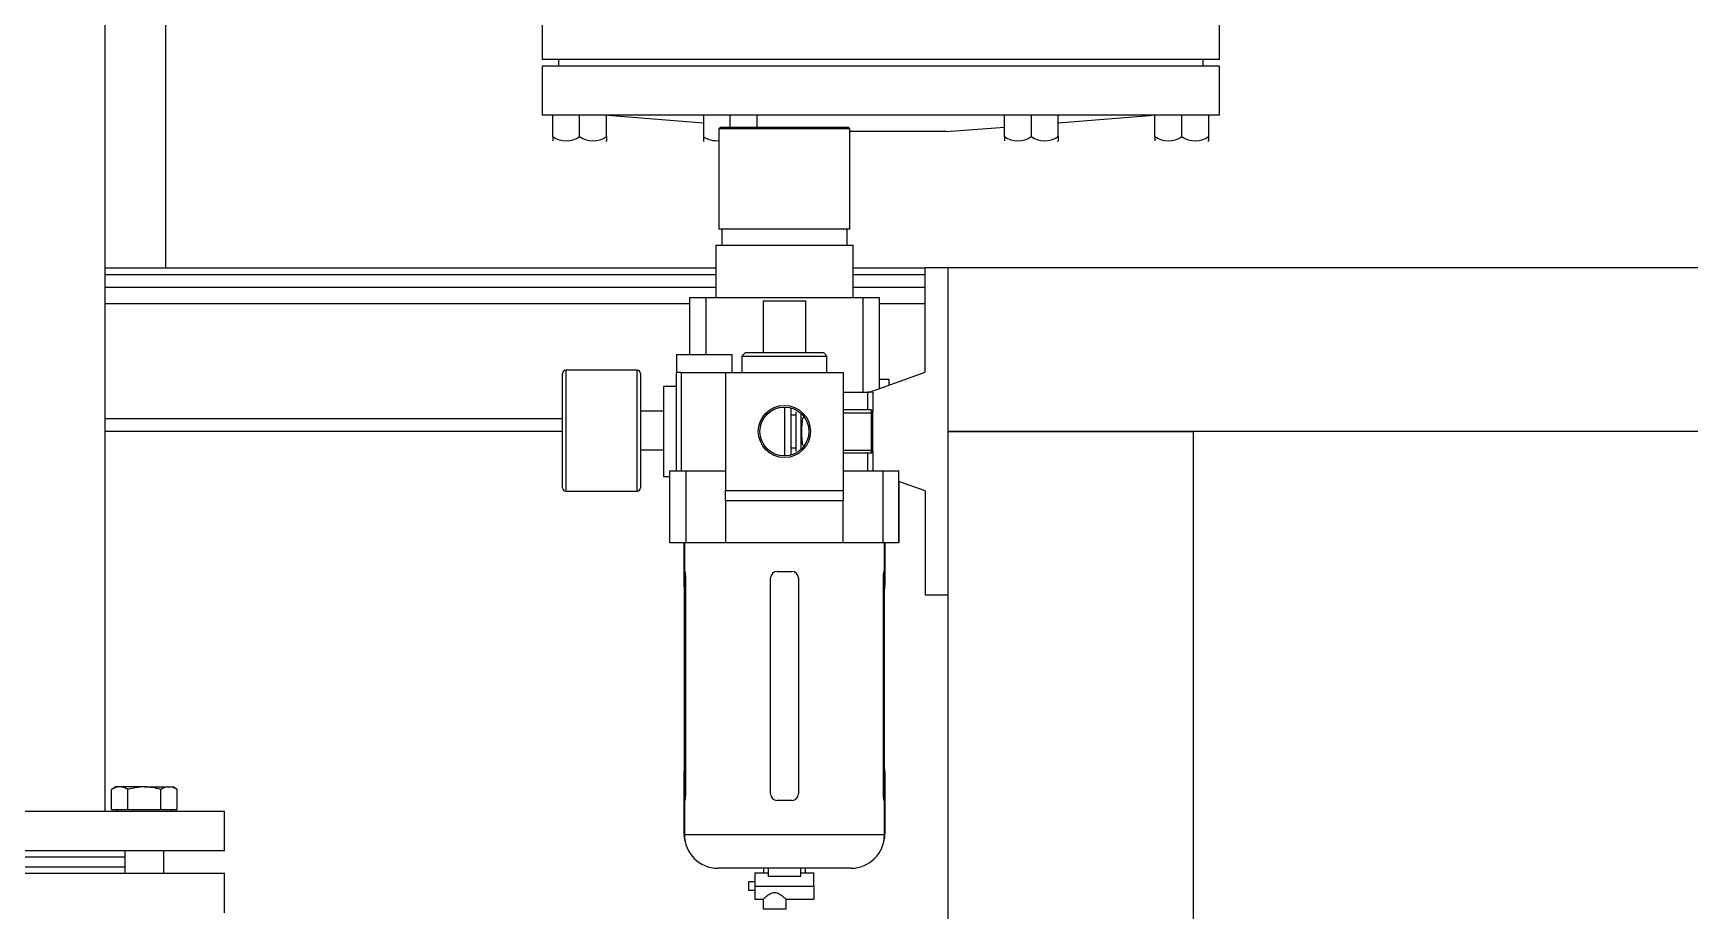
# Model space of a CAD drawing. Extents: x -681219 to -550379, y -242630 to -158199.
# Drawn here: x -639471 to -638525, y -177897 to -177395 of the extents above; entities that cross this region are included whole.
import ezdxf

# ---------------------------------------------------------------- set-up
doc = ezdxf.new("R2010")
doc.units = 0
doc.header["$LTSCALE"] = 1000
for name, color, linetype in [('$TD_AUDIT_GENERATED_(28EF)', 7, 'CONTINUOUS'), ('$TD_AUDIT_GENERATED_(2AE)', 7, 'CONTINUOUS'), ('$TD_AUDIT_GENERATED_(352)', 7, 'CONTINUOUS'), ('DN15-PN1.6_GB911', 7, 'CONTINUOUS'), ('DN25_RP-6', 7, 'CONTINUOUS'), ('M12×50_GB5782', 7, 'CONTINUOUS'), ('PC06-02', 7, 'CONTINUOUS'), ('二联件AC2010-02D', 7, 'CONTINUOUS'), ('球阀DN15法兰不锈钢', 7, 'CONTINUOUS')]:
    doc.layers.add(name, color=color, linetype=linetype)

msp = doc.modelspace()

# ---------------------------------------------------------------- linework, layer by layer
at = {"layer": '$TD_AUDIT_GENERATED_(28EF)', "color": 7, "linetype": 'Continuous'}
msp.add_line((-639430.2937, -177840.1057), (-639430.2937, -177208.8658), dxfattribs=at)
at = {"layer": '$TD_AUDIT_GENERATED_(2AE)', "color": 7, "linetype": 'Continuous'}
for p, q in [((-639430.2937, -177529.2551), (-639081.345, -177529.2551)), ((-639430.2937, -177532.9958), (-639081.345, -177532.9958)), ((-639002.7907, -177529.2551), (-638961.6432, -177529.2551)), ((-639002.7907, -177532.9958), (-638961.6432, -177532.9958)), ((-638948.5508, -177622.7721), (-638948.5508, -177529.2551)), ((-636437.6186, -177529.2551), (-638948.5508, -177529.2551)), ((-639081.345, -177540.4772), (-639430.2937, -177540.4772)), ((-638961.6432, -177540.4772), (-639002.7907, -177540.4772)), ((-639096.3077, -177549.8289), (-639430.2937, -177549.8289)), ((-638961.6432, -177549.8289), (-638987.828, -177549.8289)), ((-639430.2937, -177615.2908), (-639168.8769, -177615.2908)), ((-639168.8769, -177622.7721), (-639430.2937, -177622.7721)), ((-638948.5508, -177622.7721), (-638808.2753, -177622.7721)), ((-638948.5508, -179156.4514), (-638948.5508, -177622.7721)), ((-636437.6186, -177622.7721), (-638948.5508, -177622.7721)), ((-638808.2753, -179156.4514), (-638808.2753, -177622.7721))]:
    msp.add_line(p, q, dxfattribs=at)
at = {"layer": '$TD_AUDIT_GENERATED_(352)', "color": 7, "linetype": 'Continuous'}
msp.add_line((-639395.5622, -177529.2551), (-639395.5622, -177211.2972), dxfattribs=at)
at = {"layer": 'DN15-PN1.6_GB911', "color": 7, "linetype": 'Continuous'}
for p, q in [((-639362.0262, -177840.1057), (-639539.7086, -177840.1057)), ((-639362.0262, -177862.5498), (-639362.0262, -177840.1057)), ((-639362.0262, -177862.5498), (-639539.7086, -177862.5498)), ((-639419.1072, -177866.2905), (-639482.6276, -177866.2905))]:
    msp.add_line(p, q, dxfattribs=at)
at = {"layer": 'DN25_RP-6', "color": 7, "linetype": 'Continuous'}
for p, q in [((-639180.6032, -177382.0593), (-639180.6032, -177410.1144)), ((-638793.4427, -177410.1144), (-638793.4427, -177382.0593)), ((-638793.4427, -177410.1144), (-639180.6032, -177410.1144)), ((-639171.2515, -177410.1144), (-639171.2515, -177413.8551)), ((-638802.7944, -177413.8551), (-638802.7944, -177410.1144)), ((-638793.4427, -177413.8551), (-639180.6032, -177413.8551)), ((-639180.6032, -177413.8551), (-639180.6032, -177441.9102)), ((-638793.4427, -177441.9102), (-638793.4427, -177413.8551)), ((-638793.4427, -177441.9102), (-639180.6032, -177441.9102)), ((-639174.4311, -177454.1262), (-639174.4311, -177441.9102)), ((-639159.0943, -177454.1262), (-639159.0943, -177441.9102)), ((-639143.7575, -177454.1262), (-639143.7575, -177441.9102)), ((-639140.6509, -177442.1106), (-639088.3954, -177446.2252)), ((-639088.3954, -177441.9102), (-639088.3954, -177454.1262)), ((-639073.0586, -177448.8305), (-639073.0586, -177441.9102)), ((-639057.7218, -177448.8305), (-639057.7218, -177441.9102)), ((-638916.3241, -177454.1262), (-638916.3241, -177441.9102)), ((-638900.9873, -177441.9102), (-638900.9873, -177454.1262)), ((-638885.6505, -177454.1262), (-638885.6505, -177441.9102)), ((-638885.6505, -177446.2252), (-638833.395, -177442.1106)), ((-638830.2884, -177454.1262), (-638830.2884, -177441.9102)), ((-638814.9516, -177454.1262), (-638814.9516, -177441.9102)), ((-638799.6148, -177441.9102), (-638799.6148, -177454.1262)), ((-639174.4311, -177454.1262), (-639174.4311, -177456.4753)), ((-639144.1316, -177456.8729), (-639143.7575, -177456.4989)), ((-639143.7575, -177454.1262), (-639143.7575, -177456.4989)), ((-639088.3954, -177454.1262), (-639088.3954, -177456.4753)), ((-639088.3954, -177456.4989), (-639088.0213, -177456.8729)), ((-639057.7218, -177448.6405), (-639055.3091, -177448.8305)), ((-638949.6161, -177451.2619), (-639004.661, -177451.2619)), ((-638949.6161, -177451.2619), (-638916.3241, -177448.6405)), ((-638916.3241, -177454.1262), (-638916.3241, -177456.4753)), ((-638886.0246, -177456.8729), (-638885.6505, -177456.4989)), ((-638885.6505, -177454.1262), (-638885.6505, -177456.4989)), ((-638830.2884, -177454.1262), (-638830.2884, -177456.4753)), ((-638799.9889, -177456.8729), (-638799.6148, -177456.4989)), ((-638799.6148, -177454.1262), (-638799.6148, -177456.4989))]:
    msp.add_line(p, q, dxfattribs=at)
for centre, radius, start, end in [((-639166.7627, -177442.7355), 13.7315, 236.0511709, 303.9488291), ((-639166.7627, -177442.7629), 13.7088, 235.9871058, 304.0128942), ((-639151.4259, -177442.7629), 13.7088, 235.9871203, 304.0128797), ((-639151.4259, -177442.7355), 13.7315, 236.0511709, 303.9488291), ((-639080.727, -177442.7629), 13.7088, 235.9871203, 275.2593525), ((-639080.727, -177442.7629), 13.7088, 235.9871203, 275.3139123), ((-638908.6557, -177442.7629), 13.7088, 235.9871203, 304.0128797), ((-638908.6557, -177442.7355), 13.7315, 236.0511709, 303.9488291), ((-638893.3189, -177442.7629), 13.7088, 235.9871203, 304.0128797), ((-638893.3189, -177442.7355), 13.7315, 236.0511709, 303.9488291), ((-638822.62, -177442.7629), 13.7088, 235.9871203, 304.0128797), ((-638822.62, -177442.7355), 13.7315, 236.0511709, 303.9488291), ((-638807.2832, -177442.7355), 13.7315, 236.0511709, 303.9488291), ((-638807.2832, -177442.7629), 13.7088, 235.9871058, 304.0128942)]:
    msp.add_arc(centre, radius, start, end, dxfattribs=at)
for points, knots in [([(-639140.3909, -177442.1311), (-639140.3909, -177442.1311), (-639140.4437, -177442.1264), (-639140.6589, -177442.1074), (-639140.8207, -177442.0932), (-639141.2446, -177442.0559), (-639141.5071, -177442.0329), (-639142.1339, -177441.9781), (-639142.4999, -177441.9462), (-639142.9143, -177441.9102)], [0.500290647, 0.500290647, 0.500290647, 0.500290647, 0.625, 0.625, 0.75, 0.75, 0.875, 0.875, 1, 1, 1, 1]), ([(-638831.1316, -177441.9102), (-638831.9603, -177441.9821), (-638832.5849, -177442.0369), (-638833.2238, -177442.0931), (-638833.3868, -177442.1074), (-638833.6014, -177442.1264), (-638833.6548, -177442.1311), (-638833.655, -177442.1311), (-638833.655, -177442.1311), (-638833.655, -177442.1311)], [0, 0, 0, 0, 0.25, 0.25, 0.375, 0.375, 0.5, 0.5, 0.500290647, 0.500290647, 0.500290647, 0.500290647])]:
    msp.add_open_spline(points, degree=3, knots=knots, dxfattribs=at)
at = {"layer": 'M12×50_GB5782', "color": 7, "linetype": 'Continuous'}
for p, q in [((-639424.1066, -177826.0782), (-639426.6166, -177827.5274)), ((-639407.8852, -177826.0782), (-639424.1066, -177826.0782)), ((-639407.8852, -177826.0782), (-639391.6637, -177826.0782)), ((-639389.1537, -177827.5274), (-639391.6637, -177826.0782)), ((-639426.6166, -177838.9835), (-639426.6166, -177827.5274)), ((-639417.2509, -177838.9835), (-639417.2509, -177827.5271)), ((-639398.5194, -177838.9835), (-639398.5194, -177827.5271)), ((-639389.1537, -177838.9835), (-639389.1537, -177827.5274)), ((-639426.6166, -177838.9835), (-639417.2509, -177838.9835)), ((-639423.409, -177838.9835), (-639423.409, -177840.1057)), ((-639417.2509, -177838.9835), (-639398.5194, -177838.9835)), ((-639398.5194, -177838.9835), (-639389.1537, -177838.9835)), ((-639392.3613, -177840.1057), (-639392.3613, -177838.9835)), ((-639419.1072, -177862.5498), (-639419.1072, -177875.6422)), ((-639396.6631, -177875.6422), (-639396.6631, -177862.5498))]:
    msp.add_line(p, q, dxfattribs=at)
for centre, start, end in [((-639421.9336, -177834.4807), 56.0428623, 123.9600488), ((-639393.8368, -177834.4807), 56.0398026, 123.9572862)]:
    msp.add_arc(centre, 8.3833, start, end, dxfattribs=at)
for points in [[(-639407.8852, -177826.0782), (-639409.4688, -177826.0782), (-639411.0739, -177826.218), (-639414.2023, -177826.7258), (-639415.7365, -177827.0899), (-639417.2509, -177827.5271)], [(-639398.5194, -177827.5271), (-639400.0427, -177827.0874), (-639401.6028, -177826.7185), (-639404.7301, -177826.2142), (-639406.3025, -177826.0782), (-639407.8852, -177826.0782)]]:
    msp.add_open_spline(points, degree=3, knots=[0, 0, 0, 0, 0.5, 0.5, 1, 1, 1, 1], dxfattribs=at)
at = {"layer": 'PC06-02', "color": 7, "linetype": 'Continuous'}
for p, q in [((-639042.0679, -177608.7913), (-639042.0679, -177636.7529)), ((-639038.3272, -177609.3011), (-639038.3272, -177636.2432)), ((-639035.5217, -177613.4204), (-639038.3272, -177613.4204)), ((-639035.5217, -177611.5501), (-639035.5217, -177633.9942)), ((-639032.7162, -177612.3794), (-639032.7162, -177633.1648)), ((-639030.4483, -177614.9973), (-639031.5566, -177614.9973)), ((-638992.5038, -177610.4681), (-639008.4017, -177610.4681)), ((-639008.4017, -177612.0691), (-638991.5687, -177612.0691)), ((-638992.5038, -177610.4681), (-638992.5038, -177635.0762)), ((-638991.5687, -177611.4033), (-638992.5038, -177610.4681)), ((-638991.5687, -177634.141), (-638991.5687, -177611.4033)), ((-639038.3272, -177632.1238), (-639035.5217, -177632.1238)), ((-639030.4483, -177630.547), (-639031.5566, -177630.547)), ((-639008.4017, -177633.4752), (-638991.5687, -177633.4752)), ((-639008.4017, -177635.0762), (-638992.5038, -177635.0762)), ((-638992.5038, -177635.0762), (-638991.5687, -177634.141))]:
    msp.add_line(p, q, dxfattribs=at)
msp.add_open_spline([(-639031.5566, -177630.547), (-639031.7299, -177629.253), (-639031.8716, -177627.9509), (-639032.0644, -177625.3526), (-639032.1151, -177624.0548), (-639032.1141, -177620.1659), (-639031.9025, -177617.5796), (-639031.5566, -177614.9973)], degree=3, knots=[0, 0, 0, 0, 0.25, 0.25, 0.5, 0.5, 1, 1, 1, 1], dxfattribs=at)
at = {"layer": '二联件AC2010-02D', "color": 7, "linetype": 'Continuous'}
for p, q in [((-639078.5395, -177448.8305), (-639079.4747, -177449.7656)), ((-639004.661, -177449.7656), (-639079.4747, -177449.7656)), ((-639079.4747, -177449.7656), (-639079.4747, -177506.811)), ((-639005.5962, -177448.8305), (-639078.5395, -177448.8305)), ((-639004.661, -177449.7656), (-639005.5962, -177448.8305)), ((-639004.661, -177506.811), (-639004.661, -177449.7656)), ((-639079.4747, -177506.811), (-639004.661, -177506.811)), ((-639077.8849, -177506.811), (-639077.8849, -177516.1627)), ((-639006.2508, -177516.1627), (-639006.2508, -177506.811)), ((-639081.345, -177516.1627), (-639002.7907, -177516.1627)), ((-639081.345, -177516.1627), (-639081.345, -177546.0882)), ((-639002.7907, -177546.0882), (-639002.7907, -177516.1627)), ((-638961.6432, -177588.7553), (-638961.6432, -177529.2551)), ((-638948.5508, -177529.2551), (-638961.6432, -177529.2551)), ((-639096.3077, -177546.0882), (-639096.3077, -177578.8191)), ((-639096.3077, -177546.0882), (-639086.956, -177546.0882)), ((-639086.956, -177546.0882), (-639086.956, -177578.8191)), ((-639086.956, -177546.0882), (-638997.1797, -177546.0882)), ((-639054.2251, -177547.9585), (-639029.9106, -177547.9585)), ((-639054.2251, -177547.9585), (-639054.2251, -177577.884)), ((-639029.9106, -177577.884), (-639029.9106, -177547.9585)), ((-638997.1797, -177546.0882), (-638997.1797, -177600.3281)), ((-638997.1797, -177546.0882), (-638987.828, -177546.0882)), ((-638987.828, -177546.0882), (-638987.828, -177598.2858)), ((-639103.7891, -177578.8191), (-639071.9933, -177578.8191)), ((-639103.7891, -177578.8191), (-639103.7891, -177589.106)), ((-639071.9933, -177589.106), (-639071.9933, -177578.8191)), ((-639064.5119, -177577.884), (-639066.3823, -177579.7543)), ((-639066.3823, -177579.7543), (-639017.7534, -177579.7543)), ((-639066.3823, -177579.7543), (-639066.3823, -177589.106)), ((-639019.6238, -177577.884), (-639064.5119, -177577.884)), ((-639017.7534, -177579.7543), (-639019.6238, -177577.884)), ((-639017.7534, -177589.106), (-639017.7534, -177579.7543)), ((-639168.8769, -177655.0355), (-639168.8769, -177589.5736)), ((-639167.0066, -177587.7033), (-639167.0066, -177656.9059)), ((-639126.2332, -177587.7033), (-639167.0066, -177587.7033)), ((-639126.2332, -177656.9059), (-639126.2332, -177587.7033)), ((-639124.3628, -177589.5736), (-639124.3628, -177655.0355)), ((-639101.0403, -177589.106), (-639103.7891, -177589.106)), ((-639103.7891, -177645.2162), (-639103.7891, -177589.106)), ((-639101.0403, -177589.106), (-639101.0403, -177645.2162)), ((-639101.0403, -177589.106), (-639075.734, -177589.106)), ((-639075.734, -177589.106), (-639075.734, -177656.4383)), ((-639075.734, -177589.106), (-639008.4017, -177589.106)), ((-639008.4017, -177589.106), (-639008.4017, -177656.4383)), ((-638993.439, -177600.3281), (-638961.6432, -177588.7553)), ((-639111.2705, -177597.055), (-639111.2705, -177648.4893)), ((-639103.7891, -177597.055), (-639111.2705, -177597.055)), ((-638987.828, -177592.8467), (-638982.217, -177592.8467)), ((-638982.217, -177596.2436), (-638982.217, -177592.8467)), ((-639008.4017, -177600.3281), (-638994.3393, -177600.3281)), ((-638991.5687, -177600.3281), (-638994.3393, -177600.3281)), ((-638994.3393, -177610.4681), (-638994.3393, -177600.3281)), ((-638994.0529, -177600.3281), (-638993.439, -177600.3281)), ((-638991.5687, -177600.3281), (-638991.5687, -177611.4033)), ((-639111.2705, -177611.0825), (-639124.3628, -177611.0825)), ((-639111.2705, -177633.5266), (-639124.3628, -177633.5266)), ((-638994.3393, -177645.2162), (-638994.3393, -177635.0762)), ((-638991.5687, -177634.141), (-638991.5687, -177645.2162)), ((-639107.5298, -177645.2162), (-639098.5086, -177645.2162)), ((-639107.5298, -177686.3637), (-639107.5298, -177645.2162)), ((-639098.5086, -177645.2162), (-639075.734, -177645.2162)), ((-639098.5086, -177645.2162), (-639098.5086, -177686.3637)), ((-639008.4017, -177645.2162), (-638985.6272, -177645.2162)), ((-638985.6272, -177645.2162), (-638976.6059, -177645.2162)), ((-638985.6272, -177686.3637), (-638985.6272, -177645.2162)), ((-638976.6059, -177686.3637), (-638976.6059, -177645.2162)), ((-639111.2705, -177648.4893), (-639107.5298, -177648.4893)), ((-639075.734, -177662.4234), (-639075.734, -177656.4383)), ((-639075.734, -177656.4383), (-639008.4017, -177656.4383)), ((-639008.4017, -177656.4383), (-639008.4017, -177662.4234)), ((-638961.6432, -177656.7889), (-638976.6059, -177651.343)), ((-638976.6059, -177651.343), (-638976.6059, -177686.3637)), ((-639167.0066, -177656.9059), (-639126.2332, -177656.9059)), ((-639008.4017, -177662.4234), (-639075.734, -177662.4234)), ((-639075.734, -177662.4234), (-639075.734, -177686.3637)), ((-639008.4017, -177686.3637), (-639008.4017, -177662.4234)), ((-638961.6432, -177656.7889), (-638961.6432, -177716.2892)), ((-639098.5086, -177686.3637), (-639107.5298, -177686.3637)), ((-639103.7891, -177686.3637), (-639107.5298, -177686.3637)), ((-639099.5808, -177686.3637), (-639099.5808, -177710.8652)), ((-639099.2068, -177686.3637), (-639099.2068, -177702.8227)), ((-639075.734, -177686.3637), (-639098.5086, -177686.3637)), ((-639008.4017, -177686.3637), (-639075.734, -177686.3637)), ((-638985.6272, -177686.3637), (-639008.4017, -177686.3637)), ((-638976.6059, -177686.3637), (-638985.6272, -177686.3637)), ((-638984.9289, -177702.8227), (-638984.9289, -177686.3637)), ((-638984.5549, -177710.8652), (-638984.5549, -177686.3637)), ((-639099.0516, -177702.8227), (-639099.2068, -177702.8227)), ((-639046.2761, -177702.8227), (-639037.8596, -177702.8227)), ((-638985.0841, -177702.8227), (-638984.9289, -177702.8227)), ((-639099.459, -177710.8652), (-639099.5808, -177710.8652)), ((-639098.6511, -177830.0059), (-639098.6511, -177706.5634)), ((-639098.6511, -177706.5634), (-639098.6511, -177830.0059)), ((-639050.0168, -177830.0059), (-639050.0168, -177706.5634)), ((-639034.1189, -177706.5634), (-639034.1189, -177830.0059)), ((-638985.4846, -177706.5634), (-638985.4846, -177830.0059)), ((-638985.4846, -177830.0059), (-638985.4846, -177706.5634)), ((-638984.6767, -177710.8652), (-638984.5549, -177710.8652)), ((-639099.0922, -177714.6059), (-639099.0922, -177813.7339)), ((-639099.0922, -177813.7339), (-639099.0922, -177714.6059)), ((-638985.0435, -177714.6059), (-638985.0435, -177813.7339)), ((-638985.0435, -177813.7339), (-638985.0435, -177714.6059)), ((-638961.6432, -177716.2892), (-638948.5508, -177716.2892)), ((-639099.459, -177817.4746), (-639099.5808, -177817.4746)), ((-639099.5808, -177817.4746), (-639099.5808, -177852.2629)), ((-638984.6767, -177817.4746), (-638984.5549, -177817.4746)), ((-638984.5549, -177852.2629), (-638984.5549, -177817.4746)), ((-639099.0516, -177833.7466), (-639099.2068, -177833.7466)), ((-639099.2068, -177833.7466), (-639099.2068, -177853.4787)), ((-639037.8596, -177833.7466), (-639046.2761, -177833.7466)), ((-638985.0841, -177833.7466), (-638984.9289, -177833.7466)), ((-638984.9289, -177853.4787), (-638984.9289, -177833.7466)), ((-639099.5808, -177852.2629), (-639099.2068, -177852.2629)), ((-638984.9289, -177853.4787), (-639099.2068, -177853.4787)), ((-638984.9289, -177852.2629), (-638984.5549, -177852.2629)), ((-639004.0064, -177872.5561), (-639080.1293, -177872.5561)), ((-639054.038, -177872.5561), (-639054.038, -177875.2681)), ((-639051.4196, -177872.5561), (-639051.4196, -177877.232)), ((-639032.7162, -177877.232), (-639032.7162, -177872.5561)), ((-639030.0977, -177875.2681), (-639030.0977, -177872.5561)), ((-639062.6416, -177880.318), (-639062.6416, -177885.1809)), ((-639058.9009, -177880.318), (-639062.6416, -177880.318)), ((-639058.9009, -177875.2681), (-639058.9009, -177882.7495)), ((-639058.9009, -177875.2681), (-639051.4196, -177875.2681)), ((-639058.9009, -177882.7495), (-639058.9009, -177890.2308)), ((-639058.9009, -177882.7495), (-639025.2348, -177882.7495)), ((-639032.7162, -177877.232), (-639051.4196, -177877.232)), ((-639032.7162, -177875.2681), (-639025.2348, -177875.2681)), ((-639025.2348, -177882.7495), (-639025.2348, -177875.2681)), ((-639025.2348, -177882.7495), (-639025.2348, -177890.2308)), ((-639062.6416, -177885.1809), (-639058.9009, -177885.1809)), ((-639058.9009, -177890.2308), (-639054.1628, -177890.2308)), ((-639054.2251, -177890.1764), (-639054.2251, -177895.8419)), ((-639041.1949, -177890.2308), (-639025.2348, -177890.2308)), ((-639041.1327, -177895.8419), (-639041.1327, -177890.1764)), ((-639054.2251, -177895.8419), (-639041.1327, -177895.8419))]:
    msp.add_line(p, q, dxfattribs=at)
for radius in [14.916, 13.9808]:
    msp.add_circle((-639042.0679, -177622.7721), radius, dxfattribs=at)
for centre, radius, start, end in [((-639167.0066, -177589.5736), 1.8703, 90, 180), ((-639126.2332, -177589.5736), 1.8703, 0, 90), ((-639167.0066, -177655.0355), 1.8703, 180, 270), ((-639126.2332, -177655.0355), 1.8703, 270, 0), ((-639046.2761, -177706.5634), 3.7407, 90, 180), ((-639037.8596, -177706.5634), 3.7407, 0, 90), ((-639046.2761, -177830.0059), 3.7407, 180, 270), ((-639037.8596, -177830.0059), 3.7407, 270, 0), ((-639082.1867, -177852.2629), 17.3942, 180, 197.3700055), ((-639080.1293, -177853.4787), 19.0775, 180, 270), ((-639004.0064, -177853.4787), 19.0775, 270, 0), ((-639001.949, -177852.2629), 17.3942, 342.6297207, 0)]:
    msp.add_arc(centre, radius, start, end, dxfattribs=at)
for points, knots in [([(-639098.6511, -177706.5634), (-639098.6511, -177706.3157), (-639098.6546, -177706.0723), (-639098.6679, -177705.5934), (-639098.6779, -177705.3554), (-639098.7033, -177704.9024), (-639098.7187, -177704.6875), (-639098.7538, -177704.2811), (-639098.7736, -177704.089), (-639098.8361, -177703.5725), (-639098.883, -177703.2945), (-639098.9721, -177702.9219), (-639099.0151, -177702.8227), (-639099.0516, -177702.8227)], [0, 0, 0, 0, 0.125, 0.125, 0.25, 0.25, 0.375, 0.375, 0.5, 0.5, 0.75, 0.75, 1, 1, 1, 1]), ([(-639099.0516, -177702.8227), (-639099.0333, -177702.8227), (-639099.0138, -177702.8469), (-639098.9724, -177702.9417), (-639098.9503, -177703.0134), (-639098.9054, -177703.2005), (-639098.8828, -177703.315), (-639098.8379, -177703.5855), (-639098.8155, -177703.7429), (-639098.7738, -177704.0871), (-639098.7543, -177704.275), (-639098.719, -177704.683), (-639098.7034, -177704.9008), (-639098.6654, -177705.576), (-639098.6511, -177706.068), (-639098.6511, -177706.5634)], [0, 0, 0, 0, 0.125, 0.125, 0.25, 0.25, 0.375, 0.375, 0.5, 0.5, 0.625, 0.625, 0.75, 0.75, 1, 1, 1, 1]), ([(-638985.4846, -177706.5634), (-638985.4846, -177706.3157), (-638985.4811, -177706.0723), (-638985.4679, -177705.5934), (-638985.4579, -177705.3554), (-638985.4324, -177704.9024), (-638985.417, -177704.6875), (-638985.382, -177704.2811), (-638985.3621, -177704.089), (-638985.2996, -177703.5725), (-638985.2527, -177703.2945), (-638985.1636, -177702.9219), (-638985.1206, -177702.8227), (-638985.0841, -177702.8227)], [0, 0, 0, 0, 0.125, 0.125, 0.25, 0.25, 0.375, 0.375, 0.5, 0.5, 0.75, 0.75, 1, 1, 1, 1]), ([(-638985.0841, -177702.8227), (-638985.1024, -177702.8227), (-638985.1219, -177702.8469), (-638985.1633, -177702.9417), (-638985.1854, -177703.0134), (-638985.2303, -177703.2005), (-638985.2529, -177703.315), (-638985.2978, -177703.5855), (-638985.3202, -177703.7429), (-638985.3619, -177704.0871), (-638985.3814, -177704.275), (-638985.4167, -177704.683), (-638985.4323, -177704.9008), (-638985.4703, -177705.576), (-638985.4846, -177706.068), (-638985.4846, -177706.5634)], [0, 0, 0, 0, 0.125, 0.125, 0.25, 0.25, 0.375, 0.375, 0.5, 0.5, 0.625, 0.625, 0.75, 0.75, 1, 1, 1, 1]), ([(-639099.0922, -177714.6059), (-639099.0922, -177714.3583), (-639099.0954, -177714.1149), (-639099.1077, -177713.6362), (-639099.1171, -177713.3984), (-639099.1408, -177712.9454), (-639099.1551, -177712.7306), (-639099.1876, -177712.3241), (-639099.2061, -177712.132), (-639099.2638, -177711.6154), (-639099.307, -177711.3372), (-639099.3882, -177710.9644), (-639099.4269, -177710.8652), (-639099.459, -177710.8652)], [0, 0, 0, 0, 0.125, 0.125, 0.25, 0.25, 0.375, 0.375, 0.5, 0.5, 0.75, 0.75, 1, 1, 1, 1]), ([(-639099.459, -177710.8652), (-639099.4429, -177710.8652), (-639099.4255, -177710.8894), (-639099.3883, -177710.9842), (-639099.3683, -177711.0559), (-639099.3274, -177711.2432), (-639099.3067, -177711.3577), (-639099.2655, -177711.6283), (-639099.2448, -177711.7858), (-639099.187, -177712.3022), (-639099.1527, -177712.7188), (-639099.1055, -177713.6189), (-639099.0922, -177714.1107), (-639099.0922, -177714.6059)], [0, 0, 0, 0, 0.125, 0.125, 0.25, 0.25, 0.375, 0.375, 0.5, 0.5, 0.75, 0.75, 1, 1, 1, 1]), ([(-638984.6767, -177710.8652), (-638984.6928, -177710.8652), (-638984.7102, -177710.8894), (-638984.7474, -177710.9842), (-638984.7674, -177711.0559), (-638984.8083, -177711.2432), (-638984.829, -177711.3577), (-638984.8702, -177711.6283), (-638984.8909, -177711.7858), (-638984.9487, -177712.3022), (-638984.983, -177712.7188), (-638985.0302, -177713.6189), (-638985.0435, -177714.1107), (-638985.0435, -177714.6059)], [0, 0, 0, 0, 0.125, 0.125, 0.25, 0.25, 0.375, 0.375, 0.5, 0.5, 0.75, 0.75, 1, 1, 1, 1]), ([(-638985.0435, -177714.6059), (-638985.0435, -177714.3583), (-638985.0403, -177714.1149), (-638985.028, -177713.6362), (-638985.0186, -177713.3984), (-638984.9949, -177712.9454), (-638984.9806, -177712.7306), (-638984.9481, -177712.3241), (-638984.9296, -177712.132), (-638984.8719, -177711.6154), (-638984.8287, -177711.3372), (-638984.7475, -177710.9644), (-638984.7089, -177710.8652), (-638984.6767, -177710.8652)], [0, 0, 0, 0, 0.125, 0.125, 0.25, 0.25, 0.375, 0.375, 0.5, 0.5, 0.75, 0.75, 1, 1, 1, 1]), ([(-639099.0922, -177813.7339), (-639099.0922, -177813.9815), (-639099.0954, -177814.2248), (-639099.1077, -177814.7035), (-639099.1171, -177814.9414), (-639099.1408, -177815.3944), (-639099.1551, -177815.6092), (-639099.1876, -177816.0157), (-639099.2061, -177816.2078), (-639099.2638, -177816.7244), (-639099.307, -177817.0026), (-639099.3882, -177817.3754), (-639099.4269, -177817.4746), (-639099.459, -177817.4746)], [0, 0, 0, 0, 0.125, 0.125, 0.25, 0.25, 0.375, 0.375, 0.5, 0.5, 0.75, 0.75, 1, 1, 1, 1]), ([(-639099.459, -177817.4746), (-639099.4429, -177817.4746), (-639099.4255, -177817.4504), (-639099.3883, -177817.3556), (-639099.3683, -177817.2838), (-639099.3274, -177817.0966), (-639099.3067, -177816.982), (-639099.2655, -177816.7115), (-639099.2448, -177816.554), (-639099.187, -177816.0375), (-639099.1527, -177815.621), (-639099.1055, -177814.7209), (-639099.0922, -177814.2291), (-639099.0922, -177813.7339)], [0, 0, 0, 0, 0.125, 0.125, 0.25, 0.25, 0.375, 0.375, 0.5, 0.5, 0.75, 0.75, 1, 1, 1, 1]), ([(-638985.0435, -177813.7339), (-638985.0435, -177813.9815), (-638985.0403, -177814.2248), (-638985.028, -177814.7035), (-638985.0186, -177814.9414), (-638984.9949, -177815.3944), (-638984.9806, -177815.6092), (-638984.9481, -177816.0157), (-638984.9296, -177816.2078), (-638984.8719, -177816.7244), (-638984.8287, -177817.0026), (-638984.7475, -177817.3754), (-638984.7089, -177817.4746), (-638984.6767, -177817.4746)], [0, 0, 0, 0, 0.125, 0.125, 0.25, 0.25, 0.375, 0.375, 0.5, 0.5, 0.75, 0.75, 1, 1, 1, 1]), ([(-638984.6767, -177817.4746), (-638984.6928, -177817.4746), (-638984.7102, -177817.4504), (-638984.7474, -177817.3556), (-638984.7674, -177817.2838), (-638984.8083, -177817.0966), (-638984.829, -177816.982), (-638984.8702, -177816.7115), (-638984.8909, -177816.554), (-638984.9487, -177816.0375), (-638984.983, -177815.621), (-638985.0302, -177814.7209), (-638985.0435, -177814.2291), (-638985.0435, -177813.7339)], [0, 0, 0, 0, 0.125, 0.125, 0.25, 0.25, 0.375, 0.375, 0.5, 0.5, 0.75, 0.75, 1, 1, 1, 1]), ([(-639098.6511, -177830.0059), (-639098.6511, -177830.2535), (-639098.6546, -177830.497), (-639098.6679, -177830.9759), (-639098.6779, -177831.2138), (-639098.7033, -177831.6669), (-639098.7187, -177831.8817), (-639098.7538, -177832.2882), (-639098.7736, -177832.4803), (-639098.8361, -177832.9968), (-639098.883, -177833.2748), (-639098.9721, -177833.6474), (-639099.0151, -177833.7466), (-639099.0516, -177833.7466)], [0, 0, 0, 0, 0.125, 0.125, 0.25, 0.25, 0.375, 0.375, 0.5, 0.5, 0.75, 0.75, 1, 1, 1, 1]), ([(-639099.0516, -177833.7466), (-639099.0333, -177833.7466), (-639099.0138, -177833.7223), (-639098.9724, -177833.6276), (-639098.9503, -177833.5559), (-639098.9054, -177833.3687), (-639098.8828, -177833.2543), (-639098.8379, -177832.9838), (-639098.8155, -177832.8263), (-639098.7738, -177832.4821), (-639098.7543, -177832.2943), (-639098.719, -177831.8863), (-639098.7034, -177831.6685), (-639098.6654, -177830.9933), (-639098.6511, -177830.5012), (-639098.6511, -177830.0059)], [0, 0, 0, 0, 0.125, 0.125, 0.25, 0.25, 0.375, 0.375, 0.5, 0.5, 0.625, 0.625, 0.75, 0.75, 1, 1, 1, 1]), ([(-638985.4846, -177830.0059), (-638985.4846, -177830.2535), (-638985.4811, -177830.497), (-638985.4679, -177830.9759), (-638985.4579, -177831.2138), (-638985.4324, -177831.6669), (-638985.417, -177831.8817), (-638985.382, -177832.2882), (-638985.3621, -177832.4803), (-638985.2996, -177832.9968), (-638985.2527, -177833.2748), (-638985.1636, -177833.6474), (-638985.1206, -177833.7466), (-638985.0841, -177833.7466)], [0, 0, 0, 0, 0.125, 0.125, 0.25, 0.25, 0.375, 0.375, 0.5, 0.5, 0.75, 0.75, 1, 1, 1, 1]), ([(-638985.0841, -177833.7466), (-638985.1024, -177833.7466), (-638985.1219, -177833.7223), (-638985.1633, -177833.6276), (-638985.1854, -177833.5559), (-638985.2303, -177833.3687), (-638985.2529, -177833.2543), (-638985.2978, -177832.9838), (-638985.3202, -177832.8263), (-638985.3619, -177832.4821), (-638985.3814, -177832.2943), (-638985.4167, -177831.8863), (-638985.4323, -177831.6685), (-638985.4703, -177830.9933), (-638985.4846, -177830.5012), (-638985.4846, -177830.0059)], [0, 0, 0, 0, 0.125, 0.125, 0.25, 0.25, 0.375, 0.375, 0.5, 0.5, 0.625, 0.625, 0.75, 0.75, 1, 1, 1, 1]), ([(-639054.2251, -177890.2308), (-639054.2249, -177890.2306), (-639054.0212, -177890.0509), (-639053.3129, -177889.4447), (-639052.8157, -177889.0245), (-639051.664, -177888.1227), (-639050.9975, -177887.6237), (-639049.4984, -177886.7564), (-639048.6196, -177886.3714), (-639047.6789, -177886.3714)], [0.750232313, 0.750232313, 0.750232313, 0.750232313, 0.8125, 0.8125, 0.875, 0.875, 0.9375, 0.9375, 1, 1, 1, 1]), ([(-639047.6789, -177886.3714), (-639046.7381, -177886.3714), (-639045.8715, -177886.7501), (-639044.3626, -177887.6215), (-639043.706, -177888.1134), (-639042.5465, -177889.0208), (-639042.0528, -177889.438), (-639041.3374, -177890.05), (-639041.134, -177890.2297), (-639041.1327, -177890.2308), (-639041.1327, -177890.2308), (-639041.1327, -177890.2308)], [0, 0, 0, 0, 0.0625, 0.0625, 0.125, 0.125, 0.1875, 0.1875, 0.25, 0.25, 0.250232239, 0.250232239, 0.250232239, 0.250232239])]:
    msp.add_open_spline(points, degree=3, knots=knots, dxfattribs=at)
at = {"layer": '球阀DN15法兰不锈钢', "color": 7, "linetype": 'Continuous'}
for p, q in [((-639419.1072, -177871.9015), (-639482.6276, -177871.9015)), ((-639362.0262, -177875.6422), (-639539.7086, -177875.6422)), ((-639362.0262, -177898.0863), (-639362.0262, -177875.6422))]:
    msp.add_line(p, q, dxfattribs=at)

doc.saveas('drawing.dxf')
